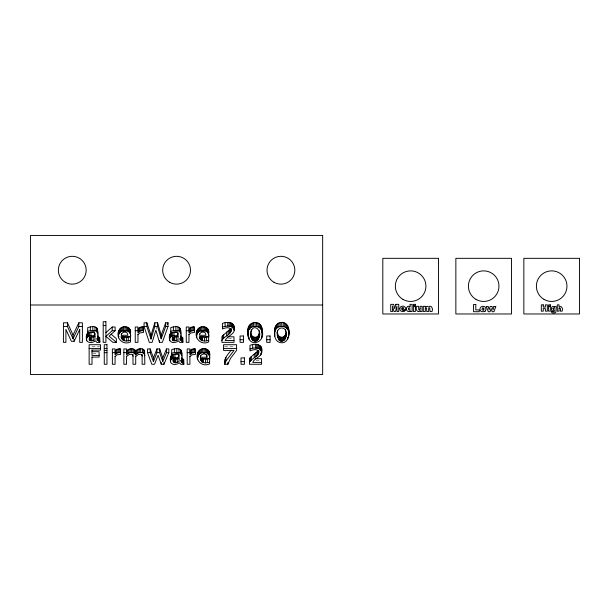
<?xml version="1.0" encoding="UTF-8"?>
<svg xmlns="http://www.w3.org/2000/svg" width="610" height="610" viewBox="0 0 610 610"><rect width="100%" height="100%" fill="white"/><g stroke="black" fill="none" stroke-linecap="round" stroke-linejoin="round"><path stroke-width="0.46" stroke-dasharray="3.05 2.29" d="M228.407 338.642L232.128 338.642M92.003 346.404L99.522 346.404M224.518 346.701L234.011 346.701M92.895 353.365L97.333 353.365M255.994 360.563L260.638 360.563M179.988 338.802L179.302 338.474L179.302 340.327M179.729 359.847L180.934 360.723M96.929 338.802L96.243 338.474L96.243 340.327M119.606 336.285L120.513 337.2M155.885 326.426L156.656 329.042M180.247 360.396L180.247 362.248"/><path stroke-width="0.91" d="M130.578 333.159C131.844 326.769 122.656 324.512 119.461 329.347C114.642 336.911 122.29 345.954 130.525 341.974L130.502 331.207M208.719 333.159C209.985 326.769 200.789 324.512 197.602 329.347C192.783 336.911 200.423 345.954 208.666 341.974L208.643 331.207M209.665 355.081C210.93 348.691 201.735 346.434 198.547 351.268C193.728 358.832 201.369 367.876 209.611 363.895L209.611 358.52L205.471 359.221L201.872 358.192L201.872 361.898L202.581 362.348L205.471 362.935L209.611 362.226M201.872 361.898L200.278 358.787L209.665 358.787L209.588 353.129M262.071 332.488C264 317.574 244.274 320.563 247.995 334.417C248.422 348.34 265.876 342.904 262.193 330.673M288.835 330.673C289.315 336.186 287.417 344.185 280.15 342.599C274.149 341.196 274.187 333.777 274.752 328.927C275.057 324.215 280.295 320.952 284.618 322.972C289.948 325.709 289.201 332.854 288.347 337.81M247.995 334.417C246.539 323.811 263.611 323.773 262.193 334.387M274.63 334.417C273.173 323.811 290.246 323.773 288.835 334.387M251.137 331.474C247.828 337.856 256.421 346.198 259.059 337.33C262.315 331.085 253.851 322.614 251.137 331.474L251.137 329.621M118.431 336.484C117.974 328.554 132.126 328.515 130.578 336.865L121.192 336.865C121.642 341.508 127.17 341.562 130.525 340.304M196.572 336.484C196.115 328.554 210.267 328.515 208.719 336.865L199.325 336.865C199.775 341.508 205.311 341.562 208.666 340.304M197.518 358.406C196.992 351.657 208.75 349.888 209.588 356.835M259.059 337.33L259.334 330.643M285.701 337.33C289.597 324.81 273.86 324.878 277.771 337.368C280.676 345.969 288.141 338.58 285.831 332.13M86.414 339.427C85.941 336.674 86.216 332.93 89.594 332.343L89.594 336.049C87.558 336.476 85.659 338.558 86.719 340.685C88.732 343.552 92.964 342.812 95.381 340.868L96.929 342.507L99.819 342.271L99.628 337.399L98.035 336.987L97.684 335.63M169.473 339.427C169 336.674 169.275 332.93 172.66 332.343L172.66 336.049C170.617 336.476 168.718 338.558 169.778 340.685C171.791 343.552 176.023 342.812 178.44 340.868L179.988 342.507L182.878 342.271L182.687 337.399L181.094 336.987L180.743 335.63M170.419 361.349L170.93 359.664L173.606 357.971L173.606 354.265C169.71 354.997 169.938 359.641 170.724 362.607C172.737 365.474 176.969 364.734 179.386 362.79L180.934 364.429L183.823 364.193L183.633 359.32L182.039 358.909L181.688 357.551M221.91 340.494C223.817 336.011 231.937 334.981 230.961 329.354C228.986 326.579 224.991 327.928 222.414 328.965L222.414 323.399C226.074 321.912 233.5 321.417 234.08 326.777C236.505 334.143 227.56 335.332 225.166 340.494L233.981 340.494M249.49 362.416C251.396 357.94 259.517 356.903 258.541 351.276C256.574 348.508 252.57 349.85 249.993 350.887L249.993 345.321C256.909 342.393 264.046 345.397 261.446 353.754C259.631 357.62 254.248 358.306 252.754 362.416L261.568 362.416M261.446 353.754L261.659 348.699M121.314 335.279C121.283 332.366 125.05 331.07 127.109 332.846L127.879 335.279L121.314 335.279L121.314 333.426M200.4 357.208C200.37 354.288 204.137 352.992 206.188 354.776L206.965 357.208L200.4 357.208L200.4 355.348M231.243 350.178C228.056 354.265 223.634 358.558 224.747 364.269L227.858 364.269L230.504 358.367L236.588 350.407L236.588 344.719L223.565 344.719L223.565 350.407L234.011 350.407L225.875 361.067L224.747 364.269M251 332.183C249.787 337.955 258.663 339.404 259.059 333.624M277.512 330.704C275.301 336.926 284.847 340.334 285.701 333.624M150.99 335.309L154.818 322.797L157.586 322.797L161.208 335.142L161.208 338.847L165.676 326.502L165.676 322.797L168.017 322.797L168.017 326.502L162.329 342.347L159.462 342.347L155.885 330.132L152.142 342.347L149.29 342.347L144.067 326.502L144.067 322.797L146.842 322.797L150.99 335.309L150.99 339.015L146.842 326.502L146.842 322.797M150.99 339.015L154.818 326.502L154.818 322.797M178.989 357.94L178.989 361.646L175.474 362.813L173.293 361.707L173.461 360.037L174.49 359.275L178.989 358.642M167.384 324.558L168.017 322.797M161.208 335.142L165.676 322.797M153.446 357.94L156.968 348.935L159.667 348.935L162.756 357.94L162.756 361.646L166.5 352.649L166.5 348.935L168.817 348.935L168.817 352.649L163.96 364.269L161.246 364.269L158.097 355.264L154.528 364.269L151.798 364.269L147.536 352.649L147.536 348.935L150.182 348.935L153.446 357.94L153.446 361.646L156.968 352.649L156.968 348.935M162.756 357.94L166.5 348.935M78.835 322.797L78.835 326.502L73.047 338.763L73.047 335.05L78.835 322.797L82.396 322.797L82.396 342.347L79.712 342.347L79.712 329.43M73.047 335.05L67.428 322.797L63.44 322.797L63.44 342.347L65.903 342.347L65.903 329.408L71.332 341.287L74.115 341.287L79.712 329.461M230.466 332.625L230.466 328.92L222.65 335.691L221.91 336.789L221.91 342.347L233.981 342.347L233.981 336.789L227.812 336.789M258.053 354.547L258.053 350.841L250.23 357.612L249.49 358.71L249.49 364.269L261.568 364.269L261.568 358.71L255.392 358.71M115.076 351.124L117.044 349.294L120.605 348.737L120.605 354.41L117.013 354.822L115.076 356.606M120.605 352.443L117.044 352.999L115.076 354.829L115.076 348.935L112.377 348.935L112.377 364.269L115.076 364.269L115.076 356.301M137.959 329.202L139.926 327.364L143.48 326.808L143.48 332.488L139.896 332.9L137.959 334.684M143.48 330.521L139.926 331.077L137.959 332.907L137.959 327.013L135.252 327.013L135.252 342.347L137.959 342.347L137.959 334.379M188.963 329.202L190.93 327.364L194.491 326.808L194.491 332.488L190.899 332.9L188.963 334.684M194.491 330.521L190.93 331.077L188.963 332.907L188.963 327.013L186.263 327.013L186.263 342.347L188.963 342.347L188.963 334.379M189.908 351.124L191.875 349.294L195.436 348.737L195.436 354.41L191.845 354.822L189.908 356.606M195.436 352.443L191.875 352.999L189.908 354.829L189.908 348.935L187.209 348.935L187.209 364.269L189.908 364.269L189.908 356.301M144.837 355.813L144.57 354.364C142.664 351.223 137.639 352.107 135.71 354.829L135.71 351.124C137.639 348.401 142.664 347.517 144.57 350.659L144.837 364.269L142.122 364.269L142.122 354.288M126.567 351.124C128.619 348.264 134.04 347.509 135.71 351.124M135.71 354.829C134.04 351.215 128.619 351.978 126.567 354.829L126.567 348.935L123.86 348.935L123.86 364.269L126.567 364.269L126.567 356.232M105.904 332.656L112.209 327.013L115.115 327.013L115.115 330.719L109.099 336.148L116.365 342.347L116.365 338.642L111.081 334.135M115.115 330.719L112.209 330.719L105.904 336.362L112.911 342.347L116.365 342.347M135.71 356.476L137.959 354.738L140.109 354.151L141.619 354.654L142.122 356.148M126.567 356.476L128.824 354.73L130.936 354.143L132.477 354.646L132.995 356.148M94.977 336.018L94.977 339.724L93.193 340.601L90.562 340.761L90.562 337.055L94.382 336.308M178.036 336.018L178.036 339.724L176.252 340.601L173.621 340.761L173.621 337.055L177.441 336.308M174.567 362.683L174.567 358.977L178.387 358.23M222.414 327.105C226.074 325.618 233.5 325.122 234.08 330.483M249.993 349.027C253.661 347.54 261.08 347.044 261.659 352.412M99.628 337.399L99.628 341.104L98.035 340.693C98.05 331.314 99.43 323.727 87.703 327.623L87.703 333.075L90.097 332.305L93.482 332.175L94.314 332.557L94.977 334.074M87.703 331.329C90.814 330.361 97.508 329.171 97.684 334.074M182.687 337.399L182.687 341.104L181.094 340.693C181.109 331.314 182.489 323.727 170.762 327.623L170.762 333.075L173.156 332.305L176.542 332.175L177.373 332.557L178.036 334.074M170.762 331.329C173.873 330.361 180.568 329.171 180.743 334.074M183.633 359.32L183.633 363.026L182.489 362.958L181.772 362.05C182.771 352.077 182.695 346.137 171.707 349.545L171.707 354.997L174.102 354.227L177.487 354.097L178.318 354.479L178.989 355.996M171.707 353.259C174.818 352.283 181.513 351.101 181.688 355.996M89.594 336.049L94.977 335.477L94.977 333.624M172.66 336.049L178.036 335.477L178.036 332.694M173.606 357.971L178.989 357.399L178.989 353.693M122.785 339.976L122.785 336.262L126.384 337.299L130.525 336.598M200.919 339.976L200.919 336.262L204.525 337.299L208.666 336.598M93.49 331.832L90.951 332.023L90.951 335.729M176.549 331.832L174.018 332.023L174.018 335.729M177.495 353.754L174.963 353.945L174.963 357.651M30.5 305L322.659 305M103.204 325.443L105.904 325.443M63.44 326.502L67.428 326.502L73.047 338.763M78.835 326.502L82.396 326.502M144.067 326.502L146.842 326.502M154.818 326.502L157.586 326.502L161.208 338.847M165.676 326.502L168.017 326.502M135.252 330.719L137.959 330.719M186.263 330.719L188.963 330.719M123.189 331.573L126.003 331.573M201.331 331.573L204.144 331.573M240.073 339.701L243.459 339.701M266.707 339.701L270.093 339.701M89.129 348.424L100.467 348.424M104.264 348.424L106.963 348.424M223.565 348.424L236.588 348.424M92.003 350.11L100.467 350.11L100.467 344.719L89.129 344.719L89.129 364.269L92.003 364.269L92.003 356.964M104.264 350.536L106.963 350.536M92.003 351.711L99.11 351.711L99.11 357.079L92.003 357.079M104.264 352.649L106.963 352.649M112.377 352.649L115.076 352.649M123.86 352.649L126.567 352.649M147.536 352.649L150.182 352.649L153.446 361.646M156.968 352.649L159.667 352.649L162.756 361.646M166.5 352.649L168.817 352.649M187.209 352.649L189.908 352.649M203.214 353.495L205.09 353.495M99.11 355.416L92.003 355.416L92.003 349.942M241.019 361.623L244.404 361.623M178.036 336.72L175.123 336.857L172.516 338.115L172.34 339.785L173.621 340.761M94.977 336.72L92.064 336.857L89.456 338.115L89.281 339.785L90.562 340.761M198.037 357.163L197.518 354.7M169.473 335.713L169.778 340.685M86.414 335.713L86.719 340.685M182.687 341.104L182.878 342.271M183.633 363.026L183.823 364.193M99.628 341.104L99.819 342.271M181.688 361.265L181.772 362.05M196.572 332.77L196.702 334.066M118.431 332.77L118.561 334.066M274.63 330.704L274.752 332.473M247.995 330.704L248.476 337.78M288.713 328.904L288.713 336.194M288.347 327.318L288.347 331.024M287.729 325.908L287.729 329.621M287.729 337.383L287.729 339.236M286.875 324.68L286.875 328.386M285.823 323.681L285.823 327.395M285.701 329.583L285.701 331.436M285.366 334.791L285.366 338.497M284.893 335.752L284.893 339.457M284.618 322.972L284.618 326.678M284.29 336.491L284.29 340.205M283.551 337.025L283.551 340.731M283.253 322.545L283.253 326.251M282.682 337.345L282.682 341.051M281.728 322.4L281.728 326.106M281.675 337.452L281.675 341.158M280.699 337.345L280.699 341.051M280.211 322.545L280.211 326.251M279.853 337.033L279.853 340.738M279.136 336.506L279.136 340.212M278.846 322.972L278.846 326.678M278.549 335.767L278.549 339.473M277.771 333.655L277.771 337.368M277.634 323.681L277.634 327.395M276.582 324.68L276.582 328.386M275.728 325.915L275.728 329.621M275.118 327.326L275.118 331.032M274.752 328.927L274.752 336.186M262.071 328.904L262.071 336.194M261.705 327.318L261.705 331.024M261.705 335.957L261.705 337.81M261.553 347.761L261.553 351.467M261.233 346.915L261.233 350.628M261.095 325.908L261.095 329.621M260.79 353.083L260.79 354.936M260.691 346.167L260.691 349.881M260.241 324.68L260.241 328.386M259.936 345.519L259.936 349.233M259.189 323.681L259.189 327.395M258.998 345.001L258.998 348.706M258.724 334.791L258.724 338.497M258.8 350.613L258.8 352.466M258.61 350.719L258.61 353.503M258.259 335.752L258.259 339.457M257.977 322.972L257.977 326.678M257.923 344.619L257.923 348.333M257.656 336.491L257.656 340.205M257.115 351.886L257.115 355.599M256.917 337.025L256.917 340.731M256.711 344.398L256.711 348.104M256.612 322.545L256.612 326.251M256.048 337.345L256.048 341.051M255.811 352.938L255.811 356.652M255.354 344.322L255.354 348.028M255.094 322.4L255.094 326.106M255.041 337.452L255.041 341.158M254.256 354.021L254.256 357.727M254.065 337.345L254.065 341.051M253.577 322.545L253.577 326.251M253.219 337.033L253.219 340.738M252.685 344.574L252.685 348.279M252.502 336.506L252.502 340.212M252.212 322.972L252.212 326.678M251.915 335.767L251.915 339.473M251.267 356.461L251.267 360.167M251.137 333.655L251.137 337.368M251 323.681L251 327.395M250.23 357.612L250.23 361.318M249.947 324.68L249.947 328.386M249.093 325.915L249.093 329.621M249.086 337.338L249.086 339.198M248.483 327.326L248.483 331.032M248.117 328.927L248.117 336.186M233.973 325.839L233.973 329.545M233.645 324.993L233.645 328.698M233.112 324.245L233.112 327.959M232.349 323.597L232.349 327.311M231.419 323.071L231.419 326.785M231.213 328.683L231.213 330.544M231.03 328.798L231.03 331.581M230.344 322.698L230.344 326.411M229.535 329.964L229.535 333.67M229.131 322.476L229.131 326.182M228.224 331.017L228.224 334.722M227.858 362.416L227.858 364.269M227.774 322.4L227.774 326.106M226.676 332.099L226.676 335.805M225.875 357.361L225.875 361.067M225.227 358.832L225.227 362.546M225.105 322.652L225.105 326.358M223.687 334.539L223.687 338.245M222.65 335.691L222.65 339.396M209.68 354.425L209.665 358.787M209.314 351.985L209.314 355.691M208.849 350.994L208.849 354.707M208.361 330.063L208.361 333.769M208.208 350.171L208.208 353.876M207.903 329.072L207.903 332.778M207.392 349.515L207.392 353.22M207.263 328.249L207.263 331.954M207.347 359.046L207.347 362.752M206.965 354.425L206.965 357.208M206.447 327.593L206.447 331.299M206.401 337.124L206.401 340.83M206.424 349.042L206.424 352.755M205.478 327.12L205.478 330.826M205.471 359.221L205.471 362.935M205.303 348.76L205.303 352.473M204.525 337.299L204.525 341.013M204.358 326.838L204.358 330.551M204.03 348.668L204.03 352.374M203.42 358.962L203.42 362.675M203.084 326.746L203.084 330.452M202.672 348.775L202.672 352.481M202.581 358.642L202.581 362.348M202.474 337.04L202.474 340.754M201.719 326.853L201.719 330.559M201.635 336.72L201.635 340.426M201.437 349.095L201.437 352.801M200.82 358.749L200.82 360.601M200.492 327.166L200.492 330.879M200.332 349.621L200.332 353.327M199.874 336.827L199.874 338.68M199.386 327.7L199.386 331.405M199.348 350.361L199.348 354.067M198.547 351.268L198.547 354.974M198.402 328.439L198.402 332.145M197.975 352.29L197.975 355.996M197.602 329.347L197.602 333.052M197.632 353.434L197.648 359.702M197.03 330.368L197.03 334.074M196.687 331.512L196.702 337.78M194.575 348.684L194.575 352.389M193.629 326.754L193.629 330.467M193.134 348.836L193.134 352.542M192.188 326.907L192.188 330.62M191.875 349.294L191.875 352.999M190.93 327.364L190.93 331.077M190.8 350.056L190.8 353.762M189.855 328.127L189.855 331.84M183.114 359.366L183.114 363.072M182.489 359.252L182.489 362.958M182.169 337.437L182.169 341.15M182.039 358.909L182.039 362.622M181.544 337.33L181.544 341.036M181.391 350.681L181.391 354.387M181.094 336.987L181.094 340.693M181.017 350.056L181.017 353.762M180.827 336.423L180.827 340.128M180.446 328.76L180.446 332.465M180.499 349.56L180.499 353.266M180.072 328.134L180.072 331.84M179.553 327.639L179.553 331.344M178.989 348.897L178.989 352.611M178.341 353.693L178.341 357.399M178.044 326.975L178.044 330.681M177.396 331.764L177.396 335.477M177.197 358.817L177.197 362.523M176.816 348.684L176.816 352.389M176.252 336.895L176.252 340.601M175.871 326.754L175.871 330.467M175.474 359.107L175.474 362.813M174.529 337.185L174.529 340.891M174.346 348.897L174.346 352.603M173.804 358.581L173.804 362.287M173.4 326.975L173.4 330.681M173.293 359.854L173.293 361.707M173.118 359.153L173.118 361.006M172.859 337.589L172.859 340.365M172.47 354.715L172.47 358.421M172.34 337.932L172.34 339.785M171.524 332.793L171.524 336.499M171.57 355.279L171.57 358.985M170.93 355.958L170.93 359.664M170.625 333.357L170.625 337.063M170.548 356.743L170.548 360.449M169.984 334.036L169.984 337.742M169.603 334.821L169.603 338.527M163.96 362.416L163.96 364.269M161.246 362.416L161.246 364.269M159.667 348.935L159.667 352.649M159.462 340.494L159.462 342.347M157.586 322.797L157.586 326.502M150.182 348.935L150.182 352.649M144.57 350.659L144.57 354.364M143.754 349.576L143.754 353.281M142.618 326.754L142.618 330.467M142.45 348.897L142.45 352.603M141.177 326.907L141.177 330.62M140.696 348.668L140.696 352.374M139.926 327.364L139.926 331.077M139.232 348.821L139.232 352.534M138.851 328.127L138.851 331.84M137.913 349.286L137.913 352.992M136.739 350.048L136.739 353.754M135.71 356.232L135.71 364.269L132.995 364.269L132.995 354.288M135.046 350.056L135.046 353.762M134.147 349.294L134.147 352.999M133.01 348.836L133.01 352.542M131.638 348.684L131.638 352.389M130.227 330.063L130.227 333.769M130.159 348.836L130.159 352.542M129.762 329.072L129.762 332.778M129.122 328.249L129.122 331.954M128.817 349.294L128.817 352.999M128.306 327.593L128.306 331.299M128.268 337.124L128.268 340.83M127.62 350.056L127.62 353.762M127.337 327.12L127.337 330.826M126.384 337.299L126.384 341.013M126.217 326.838L126.217 330.551M124.943 326.746L124.943 330.452M124.333 337.04L124.333 340.754M123.586 326.853L123.586 330.559M123.495 336.72L123.495 340.426M122.351 327.166L122.351 330.879M121.733 336.827L121.733 338.68M121.245 327.7L121.245 331.405M120.261 328.439L120.261 332.145M119.735 348.684L119.735 352.389M119.461 329.347L119.461 333.052M118.889 330.368L118.889 334.074M118.546 331.512L118.561 337.78M118.302 348.836L118.302 352.542M117.044 349.294L117.044 352.999M115.969 350.056L115.969 353.762M112.209 327.013L112.209 330.719M99.11 337.437L99.11 341.15M98.484 337.33L98.484 341.036M98.035 336.987L98.035 340.693M97.768 336.423L97.768 340.128M97.386 328.76L97.386 332.465M97.013 328.134L97.013 331.84M96.494 327.639L96.494 331.344M94.985 326.975L94.985 330.681M94.336 331.764L94.336 335.477M93.193 336.895L93.193 340.601M92.811 326.754L92.811 330.467M91.469 337.185L91.469 340.891M90.341 326.975L90.341 330.681M89.8 337.589L89.8 340.365M89.281 337.932L89.281 339.785M88.465 332.793L88.465 336.499M87.566 333.357L87.566 337.063M86.925 334.036L86.925 337.742M86.544 334.821L86.544 338.527M74.115 339.435L74.115 341.287M67.428 322.797L67.428 326.502M485.141 311.054A2.539 2.539 0 0 0 485.888 309.651L485.781 308.08A2.509 2.509 0 0 0 484.302 306.578C481.74 305.267 478.575 308.317 480.459 310.757A2.661 2.661 0 0 0 481.778 311.664L484.188 311.634A2.585 2.585 0 0 0 485.491 310.642M551.364 311.26L551.646 312.373L552.591 312.907L554.818 312.899L555.855 312.274L556.251 306.601L554.612 306.601L554.612 307.28C550.578 303.559 550.205 313.586 554.49 310.315L554.071 311.862L551.364 311.26M406.458 308.241C405.68 310.49 408.647 312.953 410.255 310.719L410.255 311.481L412.108 311.481L412.108 304.344L410.103 304.344L410.103 306.822A1.906 1.906 0 0 0 409.036 306.235L407.366 306.578L406.458 308.241M399.825 308.332C398.986 311.664 404.262 312.846 405.642 310.139L402.791 310.437L401.784 309.384C408.715 311.832 405.353 304.588 401.471 306.38A2.493 2.493 0 0 0 400.206 307.348L399.825 308.332M420.092 308.797L419.863 309.773L418.78 309.842L418.597 306.312L416.607 306.312C415.12 308.797 417.553 313.708 420.221 310.642L420.221 311.481L422.074 311.481L422.074 306.312L420.092 306.312L420.092 308.797M559.096 308.446L559.05 311.161L557.304 311.161L557.304 304.87L559.05 304.87L559.05 307.188C561.535 304.786 563.282 309.095 562.123 311.161L560.369 311.161C560.849 310.353 560.453 306.533 559.096 308.446M408.456 308.347L408.639 309.849L409.867 309.849L409.859 307.974L408.891 307.745L408.456 308.347M553.018 308.332C553.339 312.305 555.733 306.319 553.018 308.332M425.33 308.34L425.277 311.481L423.287 311.481L423.287 306.312L425.139 306.312L425.139 307.066L427.48 306.25L428.495 307.066C431.232 304.161 433.451 309.064 432.055 311.481L430.073 311.481L429.714 307.814L428.716 308.332L428.662 311.481L426.68 311.481L426.642 308.172L426.054 307.737L425.33 308.34M483.921 309.079L483.326 310.391L482.007 309.705L482.548 307.814L483.646 308.065L483.921 309.079M401.876 308.035L401.792 308.439L403.744 308.439L403.141 307.432L401.876 308.035M199.805 333.861L199.455 335.279L206.02 335.279L205.242 332.846C203.633 331.512 200.705 331.832 199.805 333.861M395.852 304.344L394.739 308.69L393.625 304.344L390.728 304.344L390.728 311.481L392.527 311.481L392.527 306.045L393.915 311.481L395.554 311.481L396.942 306.045L396.942 311.481L398.749 311.481L398.749 304.344L395.852 304.344M493.932 306.472L493.093 309.773L491.98 306.472L490.166 306.472L489.106 309.766L488.267 306.472L486.322 306.472L488.267 311.71L490.059 311.71L491.088 308.553L492.148 311.71L493.932 311.71L495.861 306.472L493.932 306.472M322.659 235.445L30.5 235.445L30.5 374.555L322.659 374.555L322.659 235.445M438.46 258.335L382.813 258.335L382.813 313.975L438.46 313.975L438.46 258.335M511.508 258.335L455.861 258.335L455.861 313.975L511.508 313.975L511.508 258.335M579.5 258.335L523.853 258.335L523.853 313.975L579.5 313.975L579.5 258.335M415.364 304.344L413.382 304.344L413.382 305.694L415.364 305.694L415.364 304.344M475.8 304.474L473.558 304.474L473.558 311.71L479.285 311.71L479.285 309.926L475.8 309.926L475.8 304.474M543.266 304.87L541.329 304.87L541.329 311.161L543.266 311.161L543.266 308.614L545.393 308.614L545.393 311.161L547.345 311.161L547.345 304.87L545.393 304.87L545.393 307.074L543.266 307.074L543.266 304.87M550.327 304.87L548.581 304.87L548.581 306.06L550.327 306.06L550.327 304.87M415.364 306.312L413.382 306.312L413.382 311.481L415.364 311.481L415.364 306.312M550.327 306.601L548.581 306.601L548.581 311.161L550.327 311.161L550.327 306.601M105.904 321.737L103.204 321.737L103.204 342.347L105.904 342.347L105.904 321.737M243.459 335.996L240.073 335.996L240.073 342.347L243.459 342.347L243.459 335.996M270.093 335.996L266.707 335.996L266.707 342.347L270.093 342.347L270.093 335.996M106.963 344.719L104.264 344.719L104.264 364.269L106.963 364.269L106.963 344.719M244.404 357.917L241.019 357.917L241.019 364.269L244.404 364.269L244.404 357.917M544.036 299.396A15.28 15.28 0 0 0 566.964 286.159A15.28 15.28 0 0 0 544.036 272.922A15.28 15.28 0 0 0 544.036 299.396M476.044 299.396A15.28 15.28 0 0 0 498.965 286.159A15.28 15.28 0 0 0 476.044 272.922A15.28 15.28 0 0 0 476.044 299.396M402.996 299.396A15.28 15.28 0 0 0 425.917 286.159A15.28 15.28 0 0 0 402.996 272.922A15.28 15.28 0 0 0 402.996 299.396M65.3 282.27A13.908 13.908 0 0 0 86.17 270.222A13.908 13.908 0 0 0 65.3 258.175A13.908 13.908 0 0 0 65.3 282.27M273.966 282.27A13.908 13.908 0 0 0 294.836 270.222A13.908 13.908 0 0 0 273.966 258.175A13.908 13.908 0 0 0 273.966 282.27M169.633 282.27A13.908 13.908 0 0 0 190.503 270.222A13.908 13.908 0 0 0 169.633 258.175A13.908 13.908 0 0 0 169.633 282.27"/></g></svg>
